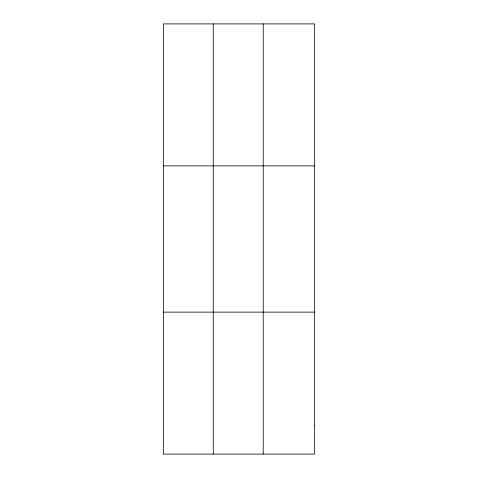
<?xml version="1.0" encoding="UTF-8"?>
<svg xmlns="http://www.w3.org/2000/svg" width="478" height="478" viewBox="0 0 478 478"><rect width="100%" height="100%" fill="white"/><g stroke="black" fill="none" stroke-linecap="round" stroke-linejoin="round"><path stroke-width="0.72" d="M213.272 454.1L213.272 23.9M263.217 454.1L263.217 23.9M163.333 165.866L314.667 165.866M163.333 312.134L314.667 312.134M314.667 425.707L314.667 454.1L163.333 454.1L163.333 23.9L314.667 23.9L314.667 425.707"/></g></svg>
